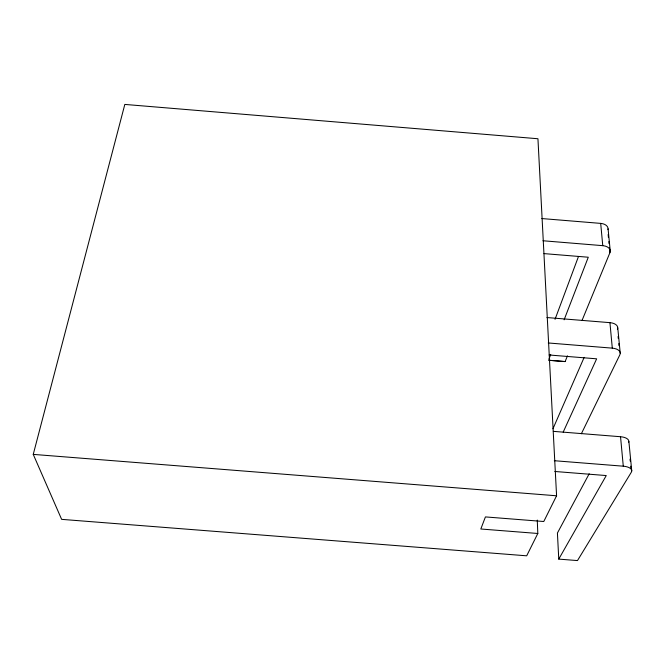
<?xml version="1.0" encoding="UTF-8"?>
<svg xmlns="http://www.w3.org/2000/svg" width="665" height="665" viewBox="0 0 665 665"><rect width="100%" height="100%" fill="white"/><g stroke="black" fill="none" stroke-linecap="round" stroke-linejoin="round"><path stroke-width="1" d="M537.81 533.48L526.688 555.815L61.629 519.357L33.25 454.386L124.821 104.422L537.943 138.744L556.58 495.782L543.77 521.51L485.425 516.913L480.82 528.999L537.81 533.48L537.27 520.08M555.034 319.341L578.508 256.424M548.883 359.275L550.736 354.462M564.12 319.799L588.276 257.23L543.987 253.606M549.373 360.33L565.117 361.569L567.469 355.841M582.016 320.497L609.921 252.675L609.431 247.629M552.972 428.75L584.161 357.363M563.188 432.117L596.646 358.817L549.107 354.985M581.351 433.763L619.871 354.769A10.69 5.761 -5 0 0 612.299 348.144L548.243 342.965M589.19 473.779L557.42 533.031L558.766 559.107L577.478 560.578L631.318 472.241A11.505 5.162 -3.1 0 0 623.28 466.19L554.319 460.712M558.766 559.107L606.256 475.558L554.834 471.477M548.509 360.231L565.117 361.569M553.322 431.352L620.536 436.722A11.297 5.328 -3.5 0 1 628.766 442.225M33.25 454.386L556.58 495.782M541.825 218.552L600.695 223.39A9.842 6.218 -7.6 0 1 608.001 229.649M542.964 240.755L602.764 245.659A10 6.151 -7.1 0 1 609.921 252.675M546.929 317.546L609.93 322.65A10.515 5.869 -5.4 0 1 617.394 329.383M608.076 228.826L610.254 251.046M617.76 327.837L620.245 353.256M628.882 441.527L631.75 470.887M608.151 234.512L608.442 237.538M608.841 241.578L609.032 243.59M618.093 336.498L618.292 338.527M618.783 343.606L618.982 345.634M630.038 459.099L630.237 461.119M630.728 466.173L630.927 468.193M600.695 223.39L602.764 245.659M609.93 322.65L612.299 348.144M620.536 436.722L623.28 466.19"/></g></svg>
